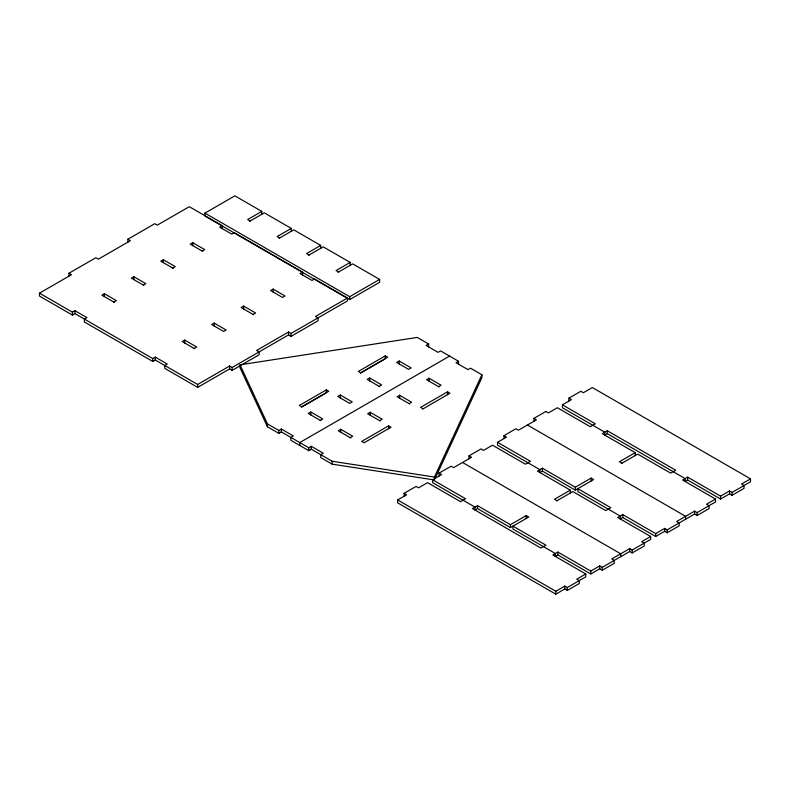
<?xml version="1.0" encoding="UTF-8"?>
<svg xmlns="http://www.w3.org/2000/svg" width="790" height="790" viewBox="0 0 790 790"><rect width="100%" height="100%" fill="white"/><g stroke="black" fill="none" stroke-linecap="round" stroke-linejoin="round"><path stroke-width="1.19" d="M434.431 478.997L434.431 477.061L481.9 374.766L470.514 368.189L468.006 369.641L456.028 362.728L458.546 361.277L458.546 364.18M434.944 478.859L481.9 377.669L481.9 374.766M68.957 276.154L68.957 273.251L95.896 257.698L98.404 259.15L130.37 240.693L127.861 239.242L127.861 242.145M127.861 239.242L154.8 223.689L157.309 225.14L189.284 206.684L222.207 225.693L222.207 228.596M302.54 274.979L302.54 272.076L300.032 273.528L312.001 280.44L314.519 278.988L347.442 297.998L347.442 300.901L291.046 333.459L288.538 332.007L256.572 350.464L259.081 351.915L259.081 354.819L232.142 370.372L229.633 368.92L197.658 387.376L164.735 368.367L164.735 365.464L167.253 364.012L155.275 357.1L152.766 358.551L74.941 313.62L72.423 315.072L39.5 296.062L39.5 293.159L71.465 274.703L68.957 273.251M338.061 272.303L352.676 263.86L379.615 279.413L379.615 282.316L349.684 299.598L204.936 216.025L204.936 213.122L234.867 195.841L261.806 211.394L261.806 214.297M39.5 293.159L72.423 312.168L74.941 310.717L86.91 317.629L84.402 319.081L84.402 321.984L152.766 361.455L155.275 360.003L197.658 384.473L229.633 366.017L232.142 367.469L288.538 334.911L291.046 336.362L317.985 320.809L317.985 317.906L315.477 316.454L347.442 297.998M113.849 302.076L116.367 300.625L104.389 293.712L101.88 295.164L114.372 302.373M143.306 285.072L145.814 283.62L133.846 276.707L131.328 278.159L143.82 285.368M172.753 268.067L175.271 266.615L163.303 259.703L160.785 261.154L173.277 268.363M202.21 251.062L204.728 249.61L192.75 242.698L190.242 244.15L202.734 251.358M222.207 225.693L219.689 227.145L231.668 234.057L234.176 232.606L302.54 272.076M261.806 211.394L247.685 219.551L250.193 221.003M249.699 221.289L264.324 212.846L291.263 228.399L291.263 231.302M291.263 228.399L277.132 236.556L279.65 238.007M279.156 238.294L293.771 229.851L320.71 245.404L320.71 248.307M320.71 245.404L306.589 253.56L309.107 255.012M308.604 255.298L323.228 246.855L350.168 262.408L350.168 265.312M194.192 348.459L196.7 347.007L184.732 340.095L182.214 341.547L194.705 348.755M214.179 323.09L211.671 324.542L223.639 331.454L226.157 330.003L214.179 323.09L214.179 325.994M253.096 314.45L255.614 312.998L243.636 306.085L241.118 307.537L253.61 314.746M273.093 289.081L270.575 290.532L282.553 297.445L285.062 295.993L273.093 289.081L273.093 291.984M350.168 262.408L336.046 270.565L338.555 272.017M204.936 213.122L349.684 296.694L379.615 279.413M326.349 389.885L299.41 405.438L301.82 406.83L328.759 391.277L326.349 389.885L326.349 392.788L301.484 407.146M385.263 355.875L358.324 371.428L360.724 372.821L387.663 357.268L385.263 355.875L385.263 358.779L360.398 373.137M428.615 346.899L428.615 343.996L417.229 337.419L240.032 364.832L267.445 423.894L278.831 430.471L281.349 429.019L293.317 435.932L290.809 437.384L290.809 440.287L308.762 450.656L311.28 449.204L332.126 461.242L434.431 477.061M320.256 420.379L322.774 418.927L310.796 412.015L308.288 413.466L320.779 420.675M340.253 395.01L337.735 396.462L349.713 403.374L352.231 401.922L340.253 395.01L340.253 397.913M379.17 386.369L381.679 384.918L369.71 378.005L367.192 379.457L379.684 386.666M399.157 361L396.649 362.452L408.618 369.365L411.136 367.913L399.157 361L399.157 363.904M428.615 343.996L426.096 345.447L438.075 352.36L440.583 350.908L458.546 361.277M240.032 364.832L240.032 367.735L267.445 426.798L278.831 433.374L281.349 431.923L308.762 447.752L311.28 446.301L323.248 453.213L320.74 454.665L320.74 457.568L332.126 464.145L434.431 479.965M449.569 356.093L299.785 442.568L299.785 445.471M350.187 437.66L352.705 436.208L340.737 429.296L338.219 430.748L350.711 437.956M379.644 420.655L382.163 419.204L370.184 412.291L367.676 413.743L380.168 420.952M409.101 403.651L411.61 402.199L399.641 395.286L397.123 396.738L409.615 403.947M438.549 386.646L441.067 385.194L429.089 378.282L426.58 379.733L439.072 386.942M388.621 425.84L361.682 441.393L364.091 442.785L391.03 427.232L388.621 425.84L388.621 428.743M422.66 409.092L449.935 393.223L447.535 391.83L420.596 407.383L422.996 408.776M404.125 496.209L404.125 493.306L416.103 486.393L418.611 487.845L427.588 482.66L460.521 501.67L465.547 498.767L432.624 479.757L432.624 482.66L475.007 507.131L475.007 510.034L477.516 508.582L510.449 527.592L528.767 517.006L526.249 515.554L510.449 524.688L477.516 505.679L472.489 508.582L540.854 548.053L545.88 545.149L512.957 526.14L512.957 529.043L555.34 553.514L555.34 556.417L557.858 554.965L590.782 573.975L599.758 568.79L602.276 570.242L614.245 563.329L614.245 560.426L611.737 558.974L629.689 548.606L632.207 550.057L650.644 539.412L650.644 536.509L617.721 517.499L622.747 514.596L655.67 533.606L664.657 528.421L667.165 529.873L694.588 514.043L697.106 515.495L709.074 508.582L709.074 505.679L706.556 504.227L715.543 499.043L715.543 501.946L697.106 512.592L694.588 511.14L676.625 521.509L679.143 522.96L679.143 525.864L667.165 532.776L664.657 531.324L655.67 536.509L622.747 517.499L620.239 518.951L620.239 516.048L577.855 491.578L577.855 488.674L610.779 507.684L605.752 510.587L572.819 491.578L556.604 500.939M439.082 476.024L439.082 473.121L451.06 466.209L453.569 467.66L471.531 457.291L469.023 455.84L469.023 458.743M469.023 455.84L480.992 448.927L483.51 450.379L492.486 445.195L525.409 464.204L530.436 461.301L497.512 442.291L497.512 445.195L539.896 469.665L539.896 472.568L542.414 471.117L575.337 490.126L593.655 479.54L591.147 478.088L575.337 487.223L542.414 468.213L537.388 471.117L570.311 490.126L570.311 493.029M503.981 438.559L503.981 435.655L515.949 428.743L518.467 430.195L536.43 419.826L533.912 418.374L533.912 421.277M533.912 418.374L545.88 411.462L548.398 412.913L557.375 407.729L590.308 426.738L595.334 423.835L562.411 404.826L562.411 407.729L604.794 432.199L604.794 435.102L607.303 433.651L685.127 478.582L685.127 481.485L687.646 480.034L720.569 499.043L729.545 493.859L732.063 495.31L744.032 488.398L744.032 485.495L741.524 484.043L750.5 478.859L750.5 481.762L732.063 492.407L729.545 490.955L720.569 496.14L687.646 477.13L682.609 480.034L715.543 499.043M568.869 401.093L568.869 398.19L580.848 391.277L583.356 392.729L592.342 387.544L750.5 478.859M397.656 499.942L555.824 591.256L564.801 586.071L567.319 587.523L585.755 576.878L585.755 573.975L576.769 579.159L579.287 580.611L579.287 583.514L567.319 590.426L564.801 588.975L555.824 594.159L397.656 502.845L397.656 499.942L406.643 494.757L404.125 493.306M432.624 479.757L441.6 474.573L439.082 473.121M497.512 442.291L506.489 437.107L503.981 435.655M562.411 404.826L571.387 399.641L568.869 398.19M621.503 463.473L637.718 454.112L670.641 473.121L675.667 470.218L607.303 430.748L602.276 433.651L635.2 452.66L635.2 455.563M570.311 490.126L554.501 499.25L557.019 500.702M635.2 452.66L619.39 461.785L621.908 463.236M650.644 536.509L641.668 541.693L644.186 543.145L644.186 546.048L632.207 552.961L629.689 551.509L602.276 567.338L599.758 565.887L590.782 571.071L557.858 552.062L552.832 554.965L585.755 573.975M527.443 425.01L685.611 516.324L685.611 519.227M462.555 462.476L620.713 553.79L620.713 556.693M732.063 492.407L732.063 495.31M729.545 490.955L729.545 493.859M720.569 496.14L720.569 499.043M697.106 512.592L697.106 515.495M694.588 511.14L694.588 514.043M687.646 477.13L687.646 480.034M667.165 529.873L667.165 532.776M664.657 528.421L664.657 531.324M655.67 533.606L655.67 536.509M632.207 550.057L632.207 552.961M629.689 548.606L629.689 551.509M622.747 514.596L622.747 517.499M607.303 430.748L607.303 433.651M602.276 567.338L602.276 570.242M599.758 565.887L599.758 568.79M591.147 478.088L591.147 480.992M590.782 571.071L590.782 573.975M575.337 487.223L575.337 490.126M567.319 587.523L567.319 590.426M564.801 586.071L564.801 588.975M557.858 552.062L557.858 554.965M555.824 591.256L555.824 594.159M542.414 468.213L542.414 471.117M526.249 515.554L526.249 518.457M510.449 524.688L510.449 527.592M477.516 505.679L477.516 508.582M447.535 391.83L447.535 394.733M429.089 378.282L429.089 381.185M399.641 395.286L399.641 398.19M370.184 412.291L370.184 415.194M369.71 378.005L369.71 380.908M349.684 296.694L349.684 299.598M340.737 429.296L340.737 432.199M332.126 461.242L332.126 464.145M311.28 446.301L311.28 449.204M310.796 412.015L310.796 414.918M308.762 447.752L308.762 450.656M291.046 333.459L291.046 336.362M288.538 332.007L288.538 334.911M281.349 429.019L281.349 431.923M278.831 430.471L278.831 433.374M267.445 423.894L267.445 426.798M243.636 306.085L243.636 308.989M232.142 367.469L232.142 370.372M229.633 366.017L229.633 368.92M197.658 384.473L197.658 387.376M192.75 242.698L192.75 245.601M184.732 340.095L184.732 342.998M163.303 259.703L163.303 262.606M155.275 357.1L155.275 360.003M152.766 358.551L152.766 361.455M133.846 276.707L133.846 279.611M104.389 293.712L104.389 296.615M74.941 310.717L74.941 313.62M72.423 312.168L72.423 315.072"/></g></svg>
